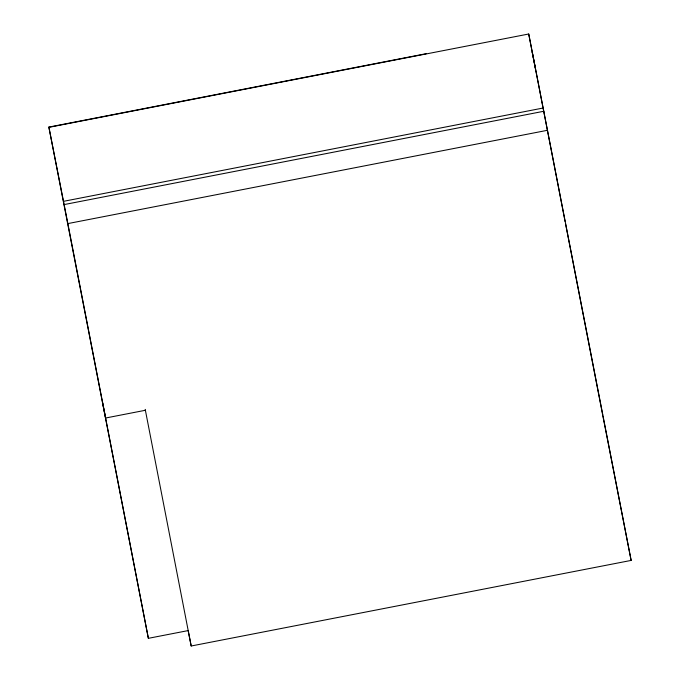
<?xml version="1.0" encoding="UTF-8"?>
<svg xmlns="http://www.w3.org/2000/svg" width="680" height="680" viewBox="0 0 680 680"><rect width="100%" height="100%" fill="white"/><g stroke="black" fill="none" stroke-linecap="round" stroke-linejoin="round"><path stroke-width="1.02" d="M48.986 127.33L528.726 34L631.134 560.413L191.191 646L188.165 630.59L148.368 638.325L48.867 127.092L426.275 53.669M48.867 127.092L63.503 201.331L543.244 108.001M63.503 201.331L64.141 204.578L543.881 111.248M64.141 204.578L67.864 223.593L547.604 130.262M145.418 410.269L105.621 418.013L102.595 402.594M532.193 52.037L535.56 69.198M602.88 416.075L609.408 449.335M631.134 560.413L609.611 450.373M528.726 34L565.114 221.578M565.522 223.652L602.684 415.029M145.214 409.394L191.191 646M67.864 223.593L148.368 638.325"/></g></svg>
